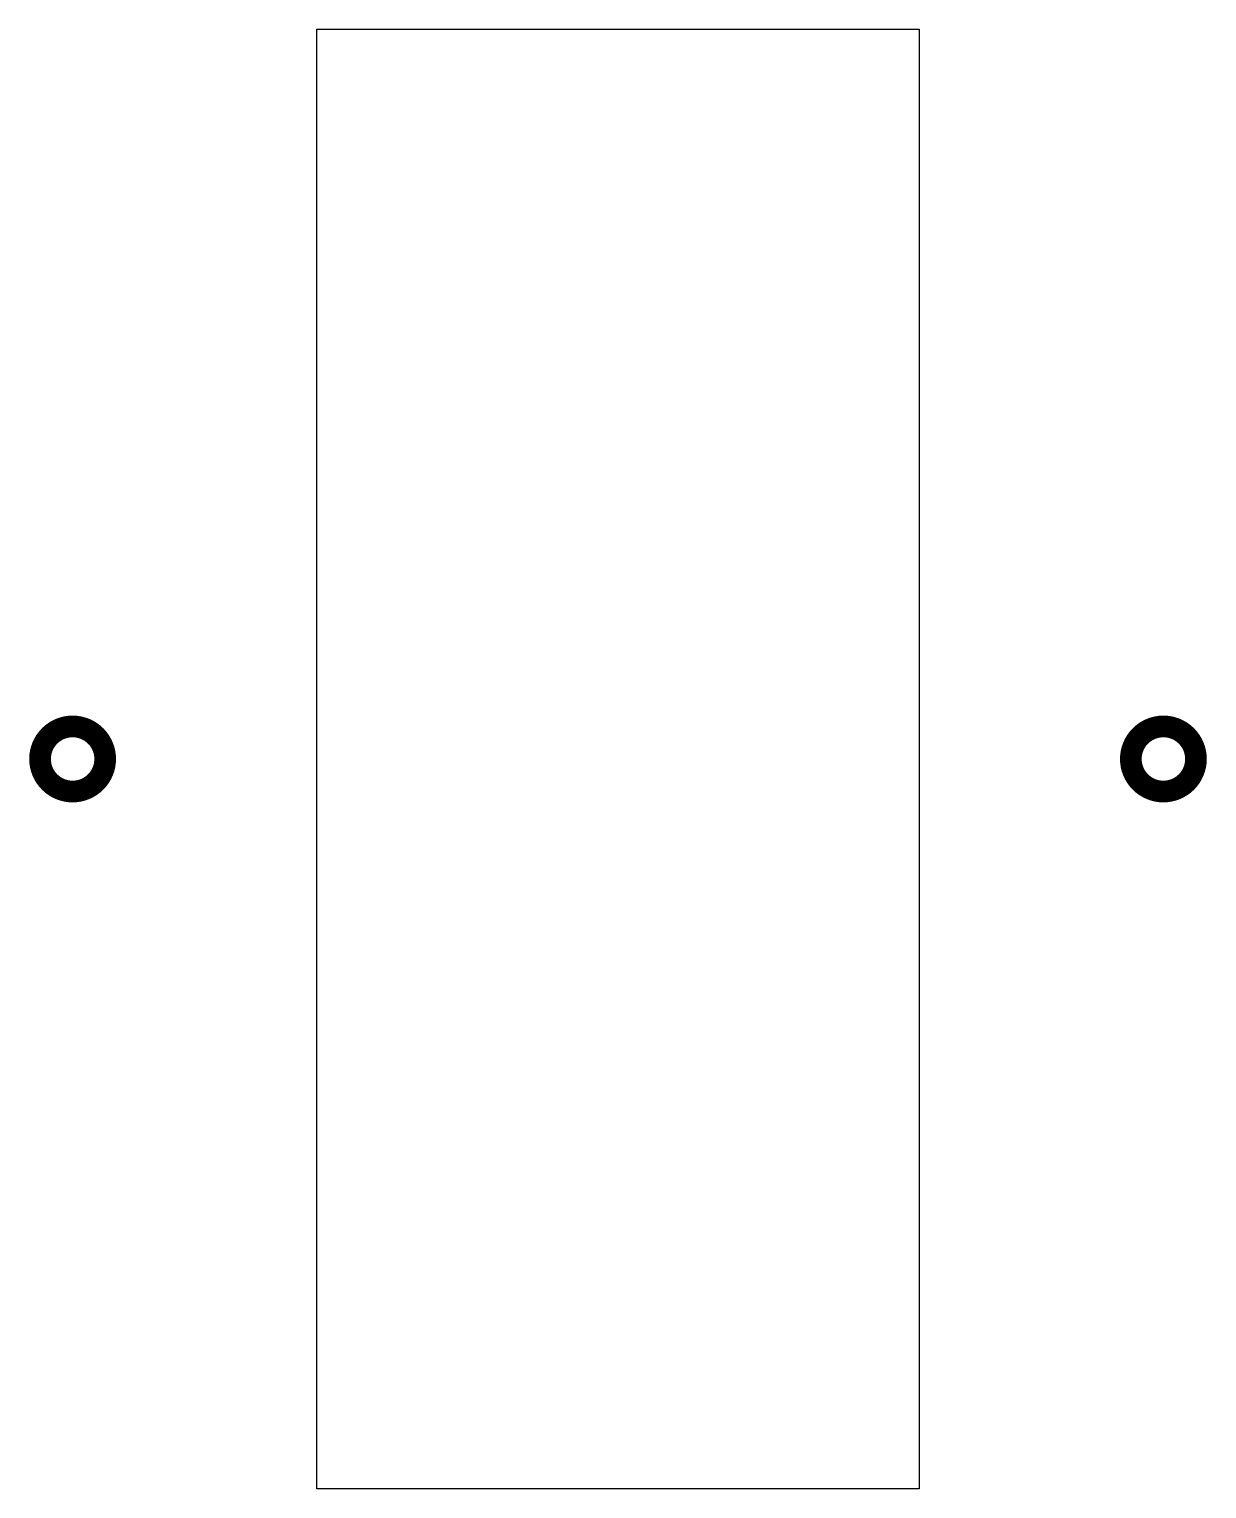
# Model space of a CAD drawing. Header units: millimetres. Extents: x 2628.4 to 2650.1, y 1690.9 to 1717.8.
import ezdxf

# ---------------------------------------------------------------- set-up
doc = ezdxf.new("R2010")
doc.units = ezdxf.units.MM

msp = doc.modelspace()

# ---------------------------------------------------------------- linework, layer by layer
msp.add_lwpolyline([(2633.709, 1690.859), (2633.709, 1717.759), (2644.809, 1717.759), (2644.809, 1690.859)], close=True)
at = {"const_width": 0.4}
for points in [[(2628.609, 1704.309, 1), (2629.809, 1704.309, 1)], [(2648.709, 1704.309, 1), (2649.909, 1704.309, 1)]]:
    msp.add_lwpolyline(points, format="xyb", close=True, dxfattribs=at)

doc.saveas('drawing.dxf')
